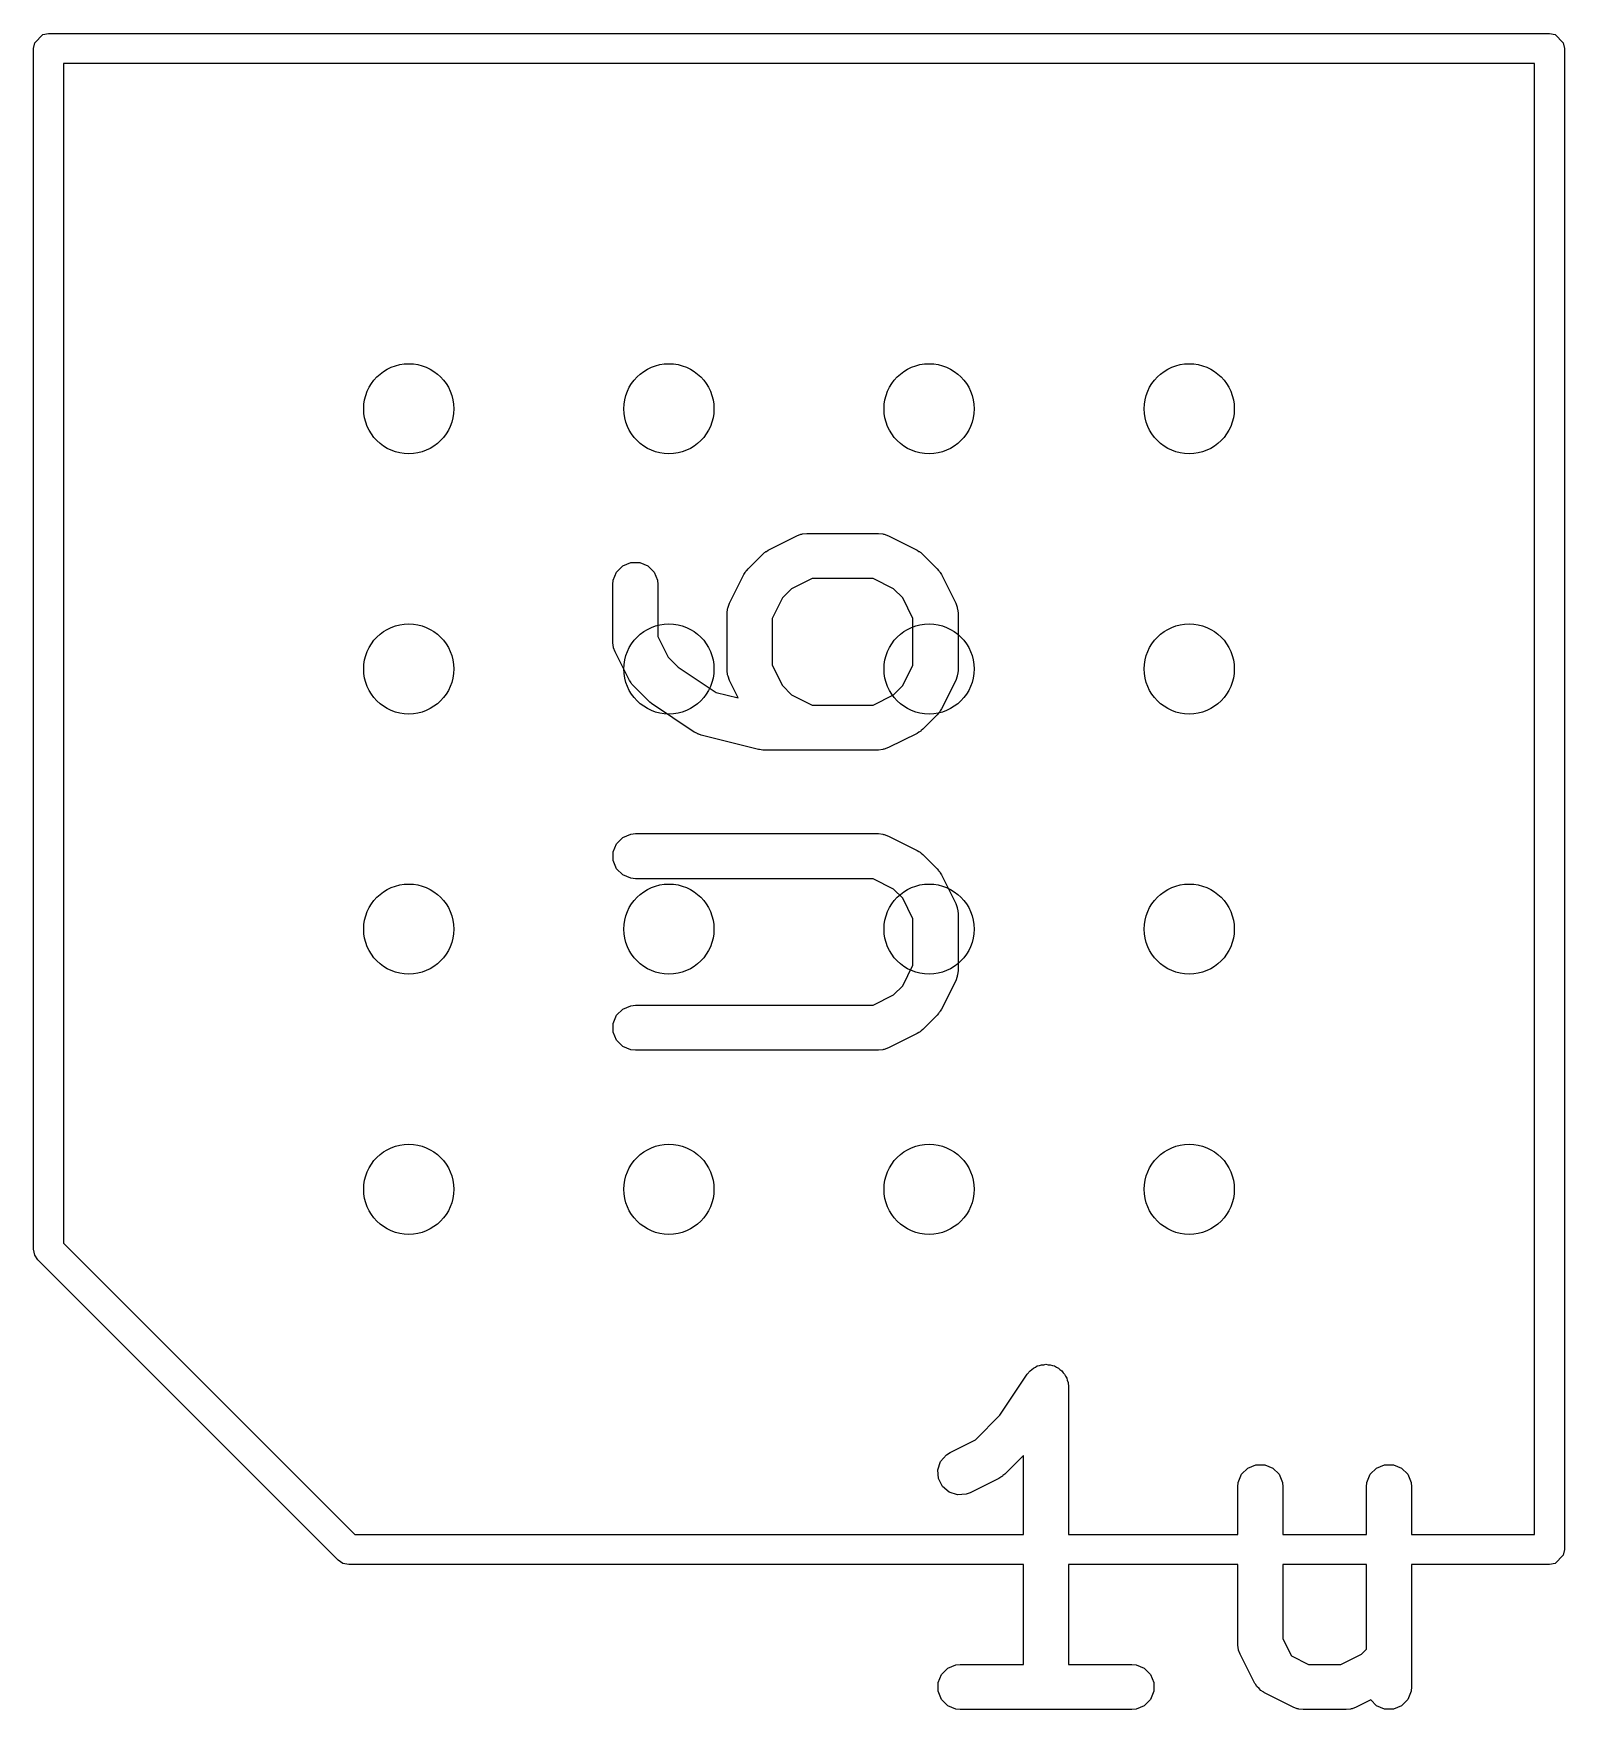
# Model space of a CAD drawing. Header units: inches. Extents: x 1.92 to 4.46, y -4.34 to -2.08.
# Drawn here: x 3.6102 to 3.811, y -3.7327 to -3.5129 of the extents above; entities that cross this region are included whole.
import ezdxf

# ---------------------------------------------------------------- set-up
doc = ezdxf.new("R2010")
doc.units = ezdxf.units.IN
doc.header["$MEASUREMENT"] = 0
doc.layers.add('BLACK', color=250, linetype='CONTINUOUS')

msp = doc.modelspace()

# ---------------------------------------------------------------- linework, layer by layer
at = {"layer": 'BLACK', "linetype": 'CONTINUOUS'}
for p, q in [((3.61024, -3.51484), (3.61039, -3.51409)), ((3.61039, -3.51409), (3.61145, -3.51302)), ((3.61145, -3.51302), (3.6122, -3.51287)), ((3.6122, -3.51287), (3.80906, -3.51287)), ((3.80906, -3.51287), (3.80981, -3.51302)), ((3.80981, -3.51302), (3.81087, -3.51409)), ((3.81087, -3.51409), (3.81102, -3.51484)), ((3.61024, -3.67232), (3.61024, -3.51484)), ((3.81102, -3.51484), (3.81102, -3.71169)), ((3.61417, -3.51681), (3.61417, -3.67151)), ((3.80709, -3.51681), (3.61417, -3.51681)), ((3.80709, -3.70972), (3.80709, -3.51681)), ((3.70659, -3.58063), (3.71034, -3.57876)), ((3.71034, -3.57876), (3.71088, -3.57855)), ((3.71088, -3.57855), (3.71099, -3.57854)), ((3.71099, -3.57854), (3.71109, -3.5785)), ((3.71109, -3.5785), (3.71166, -3.57844)), ((3.71166, -3.57844), (3.72104, -3.57844)), ((3.72104, -3.57844), (3.72161, -3.5785)), ((3.72161, -3.5785), (3.72171, -3.57854)), ((3.72171, -3.57854), (3.72182, -3.57855)), ((3.72182, -3.57855), (3.72236, -3.57876)), ((3.72236, -3.57876), (3.72611, -3.58063)), ((3.68753, -3.58269), (3.68859, -3.58225)), ((3.68859, -3.58225), (3.68974, -3.58225)), ((3.68974, -3.58225), (3.69081, -3.58269)), ((3.70395, -3.58306), (3.70583, -3.58118)), ((3.70583, -3.58118), (3.70605, -3.581)), ((3.70605, -3.581), (3.7061, -3.58094)), ((3.7061, -3.58094), (3.70619, -3.58088)), ((3.70619, -3.58088), (3.70627, -3.58082)), ((3.70627, -3.58082), (3.70635, -3.58079)), ((3.70635, -3.58079), (3.70659, -3.58063)), ((3.72611, -3.58063), (3.72635, -3.58079)), ((3.72635, -3.58079), (3.72643, -3.58082)), ((3.72643, -3.58082), (3.72651, -3.58088)), ((3.72651, -3.58088), (3.7266, -3.58094)), ((3.7266, -3.58094), (3.72665, -3.581)), ((3.72665, -3.581), (3.72687, -3.58118)), ((3.72687, -3.58118), (3.72875, -3.58306)), ((3.68621, -3.58515), (3.68627, -3.58457)), ((3.68627, -3.58457), (3.68671, -3.58351)), ((3.68671, -3.58351), (3.68753, -3.58269)), ((3.69081, -3.58269), (3.69162, -3.58351)), ((3.69162, -3.58351), (3.69206, -3.58457)), ((3.69206, -3.58457), (3.69212, -3.58515)), ((3.70152, -3.58758), (3.7034, -3.58383)), ((3.7034, -3.58383), (3.70355, -3.58358)), ((3.70355, -3.58358), (3.70358, -3.58351)), ((3.70358, -3.58351), (3.70365, -3.58342)), ((3.70365, -3.58342), (3.70371, -3.58334)), ((3.70371, -3.58334), (3.70377, -3.58328)), ((3.70377, -3.58328), (3.70395, -3.58306)), ((3.71236, -3.58435), (3.70966, -3.5857)), ((3.72034, -3.58435), (3.71236, -3.58435)), ((3.72304, -3.5857), (3.72034, -3.58435)), ((3.72875, -3.58306), (3.72894, -3.58328)), ((3.72894, -3.58328), (3.72899, -3.58334)), ((3.72899, -3.58334), (3.72905, -3.58342)), ((3.72905, -3.58342), (3.72912, -3.58351)), ((3.72912, -3.58351), (3.72915, -3.58358)), ((3.72915, -3.58358), (3.7293, -3.58383)), ((3.7293, -3.58383), (3.73118, -3.58758)), ((3.68621, -3.59265), (3.68621, -3.58515)), ((3.69212, -3.58515), (3.69212, -3.59195)), ((3.70847, -3.5869), (3.70712, -3.58959)), ((3.70966, -3.5857), (3.70847, -3.5869)), ((3.72423, -3.5869), (3.72304, -3.5857)), ((3.72558, -3.58959), (3.72423, -3.5869)), ((3.70121, -3.5889), (3.70127, -3.58832)), ((3.70121, -3.59639), (3.70121, -3.5889)), ((3.70127, -3.58832), (3.70131, -3.58822)), ((3.70131, -3.58822), (3.70132, -3.58812)), ((3.70132, -3.58812), (3.70152, -3.58758)), ((3.73118, -3.58758), (3.73138, -3.58812)), ((3.73138, -3.58812), (3.73139, -3.58822)), ((3.73139, -3.58822), (3.73143, -3.58832)), ((3.73143, -3.58832), (3.73149, -3.5889)), ((3.73149, -3.5889), (3.73149, -3.59639)), ((3.70712, -3.58959), (3.70712, -3.5957)), ((3.72558, -3.5957), (3.72558, -3.58959)), ((3.68627, -3.59322), (3.68621, -3.59265)), ((3.68631, -3.59332), (3.68627, -3.59322)), ((3.68632, -3.59343), (3.68631, -3.59332)), ((3.68653, -3.59397), (3.68632, -3.59343)), ((3.69212, -3.59195), (3.69347, -3.59465)), ((3.6884, -3.59772), (3.68653, -3.59397)), ((3.69347, -3.59465), (3.6948, -3.59597)), ((3.70712, -3.5957), (3.70847, -3.5984)), ((3.72423, -3.5984), (3.72558, -3.5957)), ((3.68856, -3.59796), (3.6884, -3.59772)), ((3.68859, -3.59804), (3.68856, -3.59796)), ((3.68865, -3.59812), (3.68859, -3.59804)), ((3.6948, -3.59597), (3.69975, -3.59928)), ((3.70127, -3.59697), (3.70121, -3.59639)), ((3.70131, -3.59707), (3.70127, -3.59697)), ((3.70132, -3.59717), (3.70131, -3.59707)), ((3.70152, -3.59772), (3.70132, -3.59717)), ((3.70267, -3.60001), (3.70152, -3.59772)), ((3.73118, -3.59772), (3.7293, -3.60146)), ((3.73138, -3.59717), (3.73118, -3.59772)), ((3.73139, -3.59707), (3.73138, -3.59717)), ((3.73143, -3.59697), (3.73139, -3.59707)), ((3.73149, -3.59639), (3.73143, -3.59697)), ((3.68871, -3.59821), (3.68865, -3.59812)), ((3.68877, -3.59826), (3.68871, -3.59821)), ((3.68895, -3.59848), (3.68877, -3.59826)), ((3.69083, -3.60036), (3.68895, -3.59848)), ((3.69975, -3.59928), (3.70267, -3.60001)), ((3.70847, -3.5984), (3.70966, -3.59959)), ((3.70966, -3.59959), (3.71236, -3.60094)), ((3.72034, -3.60094), (3.72304, -3.59959)), ((3.72304, -3.59959), (3.72423, -3.5984)), ((3.69106, -3.60055), (3.69083, -3.60036)), ((3.69083, -3.60036), (3.69083, -3.60036)), ((3.69083, -3.60036), (3.69083, -3.60036)), ((3.69128, -3.60072), (3.69106, -3.60055)), ((3.69128, -3.60073), (3.69128, -3.60072)), ((3.6969, -3.60448), (3.69128, -3.60073)), ((3.69128, -3.60073), (3.69128, -3.60073)), ((3.71236, -3.60094), (3.72034, -3.60094)), ((3.72875, -3.60223), (3.72687, -3.60411)), ((3.72894, -3.60201), (3.72875, -3.60223)), ((3.72899, -3.60195), (3.72894, -3.60201)), ((3.72905, -3.60187), (3.72899, -3.60195)), ((3.72912, -3.60178), (3.72905, -3.60187)), ((3.72915, -3.60171), (3.72912, -3.60178)), ((3.7293, -3.60146), (3.72915, -3.60171)), ((3.69722, -3.60465), (3.6969, -3.60448)), ((3.69728, -3.60469), (3.69722, -3.60465)), ((3.72635, -3.6045), (3.72611, -3.60466)), ((3.72643, -3.60447), (3.72635, -3.6045)), ((3.72651, -3.60441), (3.72643, -3.60447)), ((3.7266, -3.60435), (3.72651, -3.60441)), ((3.72665, -3.60429), (3.7266, -3.60435)), ((3.72687, -3.60411), (3.72665, -3.60429)), ((3.69735, -3.60471), (3.69728, -3.60469)), ((3.69741, -3.60475), (3.69735, -3.60471)), ((3.69748, -3.60476), (3.69741, -3.60475)), ((3.69782, -3.60488), (3.69748, -3.60476)), ((3.70532, -3.60676), (3.69782, -3.60488)), ((3.70542, -3.60677), (3.70532, -3.60676)), ((3.70546, -3.60679), (3.70542, -3.60677)), ((3.70568, -3.60681), (3.70546, -3.60679)), ((3.7059, -3.60684), (3.70568, -3.60681)), ((3.70594, -3.60684), (3.7059, -3.60684)), ((3.70604, -3.60685), (3.70594, -3.60684)), ((3.72104, -3.60685), (3.70604, -3.60685)), ((3.72161, -3.60679), (3.72104, -3.60685)), ((3.72171, -3.60675), (3.72161, -3.60679)), ((3.72182, -3.60674), (3.72171, -3.60675)), ((3.72236, -3.60653), (3.72182, -3.60674)), ((3.72611, -3.60466), (3.72236, -3.60653)), ((3.68859, -3.61787), (3.68917, -3.61781)), ((3.68917, -3.61781), (3.72104, -3.61781)), ((3.72104, -3.61781), (3.72161, -3.61787)), ((3.68627, -3.62019), (3.68671, -3.61913)), ((3.68671, -3.61913), (3.68753, -3.61831)), ((3.68753, -3.61831), (3.68859, -3.61787)), ((3.72161, -3.61787), (3.72171, -3.61791)), ((3.72171, -3.61791), (3.72182, -3.61792)), ((3.72182, -3.61792), (3.72236, -3.61813)), ((3.72236, -3.61813), (3.72611, -3.62)), ((3.72611, -3.62), (3.72635, -3.62016)), ((3.68627, -3.62134), (3.68627, -3.62019)), ((3.68671, -3.62241), (3.68627, -3.62134)), ((3.72635, -3.62016), (3.72643, -3.62019)), ((3.72643, -3.62019), (3.72651, -3.62025)), ((3.72651, -3.62025), (3.7266, -3.62031)), ((3.7266, -3.62031), (3.72665, -3.62037)), ((3.72665, -3.62037), (3.72687, -3.62055)), ((3.72687, -3.62055), (3.72875, -3.62243)), ((3.68753, -3.62322), (3.68671, -3.62241)), ((3.68859, -3.62366), (3.68753, -3.62322)), ((3.68917, -3.62372), (3.68859, -3.62366)), ((3.72034, -3.62372), (3.68917, -3.62372)), ((3.72304, -3.62507), (3.72034, -3.62372)), ((3.72875, -3.62243), (3.72894, -3.62265)), ((3.72894, -3.62265), (3.72899, -3.62271)), ((3.72899, -3.62271), (3.72905, -3.62279)), ((3.72905, -3.62279), (3.72912, -3.62288)), ((3.72912, -3.62288), (3.72915, -3.62295)), ((3.72915, -3.62295), (3.7293, -3.6232)), ((3.7293, -3.6232), (3.73118, -3.62695)), ((3.72423, -3.62627), (3.72304, -3.62507)), ((3.72558, -3.62896), (3.72423, -3.62627)), ((3.73118, -3.62695), (3.73138, -3.62749)), ((3.73138, -3.62749), (3.73139, -3.62759)), ((3.73139, -3.62759), (3.73143, -3.62769)), ((3.73143, -3.62769), (3.73149, -3.62827)), ((3.73149, -3.62827), (3.73149, -3.63576)), ((3.72558, -3.63507), (3.72558, -3.62896)), ((3.72423, -3.63777), (3.72558, -3.63507)), ((3.73118, -3.63709), (3.7293, -3.64083)), ((3.73138, -3.63654), (3.73118, -3.63709)), ((3.73139, -3.63644), (3.73138, -3.63654)), ((3.73143, -3.63634), (3.73139, -3.63644)), ((3.73149, -3.63576), (3.73143, -3.63634)), ((3.72034, -3.64031), (3.72304, -3.63896)), ((3.72304, -3.63896), (3.72423, -3.63777)), ((3.68627, -3.64269), (3.68671, -3.64162)), ((3.68671, -3.64162), (3.68753, -3.64081)), ((3.68753, -3.64081), (3.68859, -3.64037)), ((3.68859, -3.64037), (3.68917, -3.64031)), ((3.68917, -3.64031), (3.72034, -3.64031)), ((3.72875, -3.6416), (3.72687, -3.64348)), ((3.72894, -3.64138), (3.72875, -3.6416)), ((3.72899, -3.64132), (3.72894, -3.64138)), ((3.72905, -3.64124), (3.72899, -3.64132)), ((3.72912, -3.64115), (3.72905, -3.64124)), ((3.72915, -3.64108), (3.72912, -3.64115)), ((3.7293, -3.64083), (3.72915, -3.64108)), ((3.68627, -3.64384), (3.68627, -3.64269)), ((3.68671, -3.6449), (3.68627, -3.64384)), ((3.72611, -3.64403), (3.72236, -3.6459)), ((3.72635, -3.64387), (3.72611, -3.64403)), ((3.72643, -3.64384), (3.72635, -3.64387)), ((3.72651, -3.64378), (3.72643, -3.64384)), ((3.7266, -3.64372), (3.72651, -3.64378)), ((3.72665, -3.64366), (3.7266, -3.64372)), ((3.72687, -3.64348), (3.72665, -3.64366)), ((3.68753, -3.64572), (3.68671, -3.6449)), ((3.68859, -3.64616), (3.68753, -3.64572)), ((3.68917, -3.64622), (3.68859, -3.64616)), ((3.72104, -3.64622), (3.68917, -3.64622)), ((3.72161, -3.64616), (3.72104, -3.64622)), ((3.72171, -3.64612), (3.72161, -3.64616)), ((3.72182, -3.64611), (3.72171, -3.64612)), ((3.72236, -3.6459), (3.72182, -3.64611)), ((3.61039, -3.67308), (3.61024, -3.67232)), ((3.61417, -3.67151), (3.65239, -3.70972)), ((3.61081, -3.67371), (3.61039, -3.67308)), ((3.65018, -3.71308), (3.61081, -3.67371)), ((3.74093, -3.68826), (3.74117, -3.6881)), ((3.74117, -3.6881), (3.74138, -3.68789)), ((3.74138, -3.68789), (3.74164, -3.68778)), ((3.74164, -3.68778), (3.74188, -3.68762)), ((3.74188, -3.68762), (3.74217, -3.68756)), ((3.74217, -3.68756), (3.74244, -3.68745)), ((3.74244, -3.68745), (3.74273, -3.68745)), ((3.74273, -3.68745), (3.74301, -3.68739)), ((3.74301, -3.68739), (3.7433, -3.68745)), ((3.7433, -3.68745), (3.74359, -3.68745)), ((3.74359, -3.68745), (3.74386, -3.68756)), ((3.74386, -3.68756), (3.74414, -3.68762)), ((3.74414, -3.68762), (3.74439, -3.68778)), ((3.74439, -3.68778), (3.74466, -3.68789)), ((3.74466, -3.68789), (3.74486, -3.6881)), ((3.74486, -3.6881), (3.7451, -3.68826)), ((3.73697, -3.69409), (3.74056, -3.68871)), ((3.74056, -3.6887), (3.74093, -3.68826)), ((3.74056, -3.68871), (3.74056, -3.6887)), ((3.74056, -3.68871), (3.74056, -3.68871)), ((3.74056, -3.68871), (3.74056, -3.68871)), ((3.7451, -3.68826), (3.74526, -3.6885)), ((3.74526, -3.6885), (3.74547, -3.68871)), ((3.74547, -3.68871), (3.74558, -3.68897)), ((3.74558, -3.68897), (3.74574, -3.68921)), ((3.74574, -3.68921), (3.7458, -3.6895)), ((3.7458, -3.6895), (3.74591, -3.68977)), ((3.74591, -3.68977), (3.74597, -3.69034)), ((3.74597, -3.69034), (3.74597, -3.69034)), ((3.74597, -3.69034), (3.74597, -3.69035)), ((3.74597, -3.69035), (3.74597, -3.69035)), ((3.74597, -3.69035), (3.74597, -3.70972)), ((3.73377, -3.69729), (3.73697, -3.69409)), ((3.72996, -3.69926), (3.73045, -3.69895)), ((3.73045, -3.69895), (3.73377, -3.69729)), ((3.72884, -3.70123), (3.7292, -3.70013)), ((3.72892, -3.70238), (3.72884, -3.70123)), ((3.7292, -3.70013), (3.72996, -3.69926)), ((3.74006, -3.69935), (3.73761, -3.70181)), ((3.74006, -3.70972), (3.74006, -3.69935)), ((3.76868, -3.70183), (3.7695, -3.70102)), ((3.7695, -3.70102), (3.77056, -3.70057)), ((3.77056, -3.70057), (3.77171, -3.70057)), ((3.77171, -3.70057), (3.77278, -3.70102)), ((3.77278, -3.70102), (3.77359, -3.70183)), ((3.78556, -3.70183), (3.78637, -3.70102)), ((3.78637, -3.70102), (3.78743, -3.70057)), ((3.78743, -3.70057), (3.78859, -3.70057)), ((3.78859, -3.70057), (3.78965, -3.70102)), ((3.78965, -3.70102), (3.79047, -3.70183)), ((3.72944, -3.70341), (3.72892, -3.70238)), ((3.73031, -3.70416), (3.72944, -3.70341)), ((3.73684, -3.70236), (3.73309, -3.70424)), ((3.73709, -3.70221), (3.73684, -3.70236)), ((3.73716, -3.70218), (3.73709, -3.70221)), ((3.73724, -3.70211), (3.73716, -3.70218)), ((3.73733, -3.70205), (3.73724, -3.70211)), ((3.73738, -3.70199), (3.73733, -3.70205)), ((3.73761, -3.70181), (3.73738, -3.70199)), ((3.76819, -3.70347), (3.76824, -3.70289)), ((3.76819, -3.70972), (3.76819, -3.70347)), ((3.76824, -3.70289), (3.76868, -3.70183)), ((3.77359, -3.70183), (3.77403, -3.70289)), ((3.77403, -3.70289), (3.77409, -3.70347)), ((3.77409, -3.70347), (3.77409, -3.70972)), ((3.78506, -3.70347), (3.78511, -3.70289)), ((3.78506, -3.70972), (3.78506, -3.70347)), ((3.78511, -3.70289), (3.78556, -3.70183)), ((3.79047, -3.70183), (3.79091, -3.70289)), ((3.79091, -3.70289), (3.79096, -3.70347)), ((3.79096, -3.70347), (3.79096, -3.70972)), ((3.7314, -3.70453), (3.73031, -3.70416)), ((3.73255, -3.70444), (3.7314, -3.70453)), ((3.73309, -3.70424), (3.73255, -3.70444)), ((3.65239, -3.70972), (3.74006, -3.70972)), ((3.74597, -3.70972), (3.76819, -3.70972)), ((3.77409, -3.70972), (3.78506, -3.70972)), ((3.79096, -3.70972), (3.80709, -3.70972)), ((3.81102, -3.71169), (3.81087, -3.71245)), ((3.65082, -3.71351), (3.65018, -3.71308)), ((3.65157, -3.71366), (3.65082, -3.71351)), ((3.74006, -3.71366), (3.65157, -3.71366)), ((3.74006, -3.72676), (3.74006, -3.71366)), ((3.76819, -3.71366), (3.74597, -3.71366)), ((3.74597, -3.71366), (3.74597, -3.72676)), ((3.76819, -3.72409), (3.76819, -3.71366)), ((3.77409, -3.71366), (3.77409, -3.7234)), ((3.78506, -3.71366), (3.77409, -3.71366)), ((3.78506, -3.72474), (3.78506, -3.71366)), ((3.80906, -3.71366), (3.79096, -3.71366)), ((3.79096, -3.71366), (3.79096, -3.72972)), ((3.80981, -3.71351), (3.80906, -3.71366)), ((3.81087, -3.71245), (3.80981, -3.71351)), ((3.76824, -3.72467), (3.76819, -3.72409)), ((3.76828, -3.72477), (3.76824, -3.72467)), ((3.76829, -3.72487), (3.76828, -3.72477)), ((3.7685, -3.72541), (3.76829, -3.72487)), ((3.77037, -3.72916), (3.7685, -3.72541)), ((3.77409, -3.7234), (3.77521, -3.72564)), ((3.78169, -3.72676), (3.78439, -3.72542)), ((3.78439, -3.72542), (3.78506, -3.72474)), ((3.72931, -3.72808), (3.73013, -3.72726)), ((3.73013, -3.72726), (3.73119, -3.72682)), ((3.73119, -3.72682), (3.73177, -3.72676)), ((3.73177, -3.72676), (3.74006, -3.72676)), ((3.74597, -3.72676), (3.75427, -3.72676)), ((3.75427, -3.72676), (3.75484, -3.72682)), ((3.75484, -3.72682), (3.75591, -3.72726)), ((3.75591, -3.72726), (3.75672, -3.72808)), ((3.77521, -3.72564), (3.77746, -3.72676)), ((3.77746, -3.72676), (3.78169, -3.72676)), ((3.72887, -3.72914), (3.72931, -3.72808)), ((3.72887, -3.73029), (3.72887, -3.72914)), ((3.75672, -3.72808), (3.75716, -3.72914)), ((3.75716, -3.72914), (3.75716, -3.73029)), ((3.77043, -3.72926), (3.77037, -3.72916)), ((3.77045, -3.7293), (3.77043, -3.72926)), ((3.7705, -3.72936), (3.77045, -3.7293)), ((3.77068, -3.72965), (3.7705, -3.72936)), ((3.77096, -3.7299), (3.77068, -3.72965)), ((3.7712, -3.73018), (3.77096, -3.7299)), ((3.79096, -3.72972), (3.79091, -3.73029)), ((3.72931, -3.73136), (3.72887, -3.73029)), ((3.73013, -3.73217), (3.72931, -3.73136)), ((3.75672, -3.73136), (3.75591, -3.73217)), ((3.75716, -3.73029), (3.75672, -3.73136)), ((3.77149, -3.73036), (3.7712, -3.73018)), ((3.77155, -3.73041), (3.77149, -3.73036)), ((3.7716, -3.73042), (3.77155, -3.73041)), ((3.77169, -3.73048), (3.7716, -3.73042)), ((3.77544, -3.73236), (3.77169, -3.73048)), ((3.78561, -3.73141), (3.78371, -3.73236)), ((3.78637, -3.73217), (3.78561, -3.73141)), ((3.79047, -3.73136), (3.78965, -3.73217)), ((3.79091, -3.73029), (3.79047, -3.73136)), ((3.73119, -3.73261), (3.73013, -3.73217)), ((3.73177, -3.73267), (3.73119, -3.73261)), ((3.75427, -3.73267), (3.73177, -3.73267)), ((3.75484, -3.73261), (3.75427, -3.73267)), ((3.75591, -3.73217), (3.75484, -3.73261)), ((3.77598, -3.73257), (3.77544, -3.73236)), ((3.77609, -3.73257), (3.77598, -3.73257)), ((3.77619, -3.73261), (3.77609, -3.73257)), ((3.77676, -3.73267), (3.77619, -3.73261)), ((3.78239, -3.73267), (3.77676, -3.73267)), ((3.78296, -3.73261), (3.78239, -3.73267)), ((3.78306, -3.73257), (3.78296, -3.73261)), ((3.78317, -3.73257), (3.78306, -3.73257)), ((3.78371, -3.73236), (3.78317, -3.73257)), ((3.78743, -3.73261), (3.78637, -3.73217)), ((3.78859, -3.73261), (3.78743, -3.73261)), ((3.78965, -3.73217), (3.78859, -3.73261))]:
    msp.add_line(p, q, dxfattribs=at)
at = {"layer": 'BLACK'}
for centre in [(3.65945, -3.56209), (3.65945, -3.56209), (3.69357, -3.56209), (3.69357, -3.56209), (3.72769, -3.56209), (3.72769, -3.56209), (3.76181, -3.56209), (3.76181, -3.56209), (3.65945, -3.59621), (3.65945, -3.59621), (3.69357, -3.59621), (3.69357, -3.59621), (3.72769, -3.59621), (3.72769, -3.59621), (3.76181, -3.59621), (3.76181, -3.59621), (3.65945, -3.63033), (3.65945, -3.63033), (3.69357, -3.63033), (3.69357, -3.63033), (3.72769, -3.63033), (3.72769, -3.63033), (3.76181, -3.63033), (3.76181, -3.63033), (3.65945, -3.66445), (3.65945, -3.66445), (3.69357, -3.66445), (3.69357, -3.66445), (3.72769, -3.66445), (3.72769, -3.66445), (3.76181, -3.66445), (3.76181, -3.66445)]:
    msp.add_circle(centre, 0.00591, dxfattribs=at)

doc.saveas('drawing.dxf')
